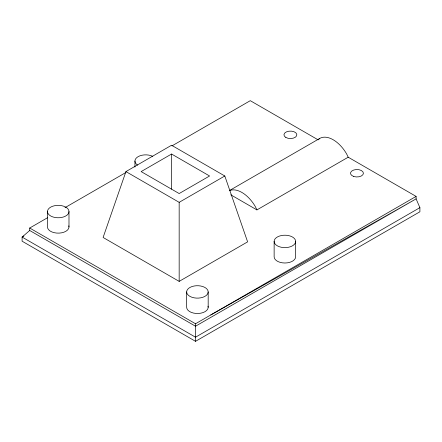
<?xml version="1.0" encoding="UTF-8"?>
<svg xmlns="http://www.w3.org/2000/svg" width="442" height="442" viewBox="0 0 442 442"><rect width="100%" height="100%" fill="white"/><g stroke="black" fill="none" stroke-linecap="round" stroke-linejoin="round"><path stroke-width="0.66" d="M125.926 171.595L103.108 237.47L179.165 281.383L247.619 241.857L224.801 175.988L171.562 145.247L125.926 171.595L179.165 202.337L224.801 175.988M318.572 139.517L319.743 138.429A26.89 15.525 60 0 1 346.638 153.954L348.197 157.208L416.099 196.408L416.099 198.872L419.9 207.652L419.9 211.779L195.519 341.323L22.1 241.199L22.1 237.072L29.708 230.486L29.708 228.028L47.637 217.674M64.974 207.663L125.948 172.463M171.977 145.888L250.282 100.677L318.179 139.876M23.89 236.039L22.1 237.072L195.519 337.196L419.9 207.652M171.562 154.031L141.136 171.595L179.165 193.552L209.591 175.988L171.562 154.031L171.562 189.159M229.663 190.436L319.743 138.429M230.79 194.811L256.924 209.906L348.197 157.208M29.708 228.028L195.519 323.759L416.099 196.408M210.729 314.975L416.099 198.872L195.519 326.218L29.708 230.486M256.924 209.906L255.36 206.652A26.89 15.525 60 0 0 229.691 190.535M295.648 241.42A10.757 6.21 0 0 1 279.515 246.796A10.757 6.21 0 0 1 279.515 236.039A10.757 6.21 0 0 1 295.648 241.42L295.648 256.791A10.757 6.21 0 0 1 284.891 263.001A10.757 6.21 0 0 1 274.134 256.791L274.134 241.42M208.176 291.919A10.757 6.21 0 0 1 192.043 297.3A10.757 6.21 0 0 1 192.043 286.543A10.757 6.21 0 0 1 208.176 291.919L208.176 307.289M195.519 323.759L195.519 341.323M186.662 291.919L186.662 307.289A10.757 6.21 0 0 0 198.359 313.477A10.757 6.21 0 0 0 208.016 306.212M179.165 202.337L179.165 281.383M134.943 161.059L134.943 167.07M68.985 211.558A10.757 6.21 0 0 1 52.852 216.939A10.757 6.21 0 0 1 52.852 206.182A10.757 6.21 0 0 1 68.985 211.558L68.985 226.928M47.471 211.558L47.471 226.928A10.757 6.21 0 0 0 59.167 233.116A10.757 6.21 0 0 0 68.819 225.851M137.617 165.153A10.757 6.21 0 0 1 138.092 156.667A10.757 6.21 0 0 1 152.794 156.391M353.733 176.468A6.453 3.724 0 0 0 363.412 173.242A6.453 3.724 0 0 0 353.733 170.015A6.453 3.724 0 0 0 353.733 176.468M285.841 137.456A6.453 3.724 0 0 0 296.637 135.782A6.453 3.724 0 0 0 288.737 131.219A6.453 3.724 0 0 0 285.841 137.456"/></g></svg>
